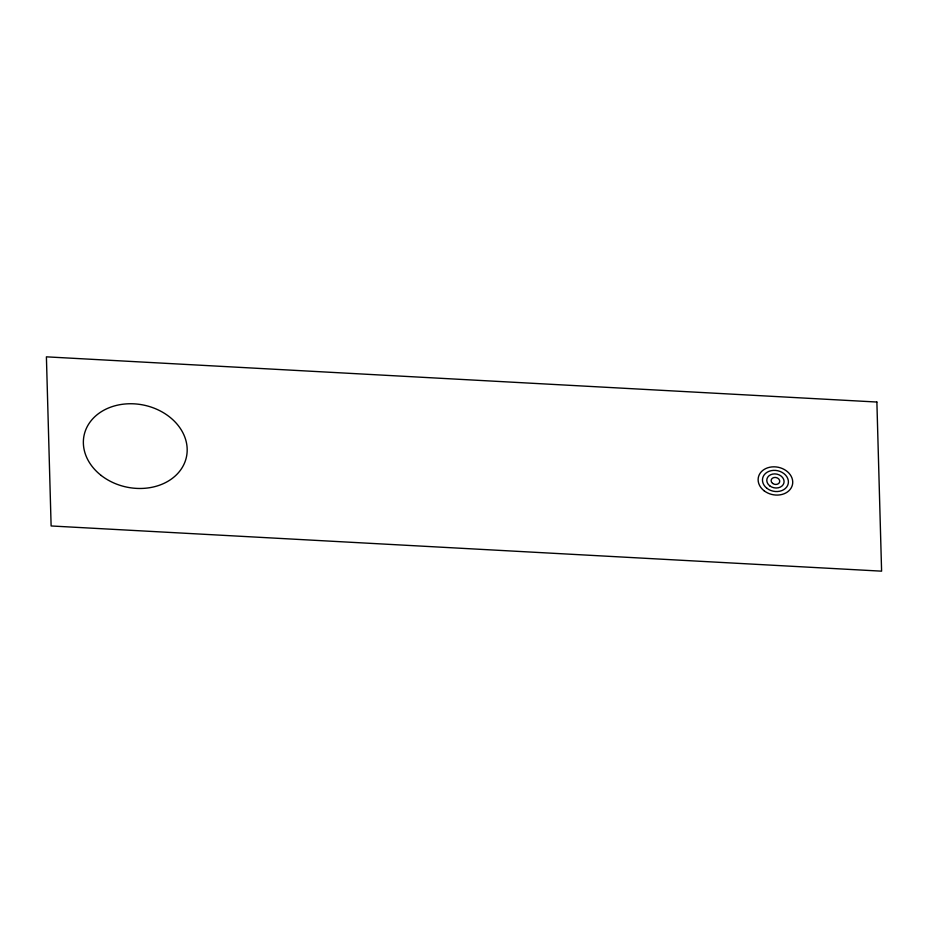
<?xml version="1.0" encoding="UTF-8"?>
<svg xmlns="http://www.w3.org/2000/svg" width="928" height="928" viewBox="0 0 928 928"><rect width="100%" height="100%" fill="white"/><g stroke="black" fill="none" stroke-linecap="round" stroke-linejoin="round"><path stroke-width="1.39" d="M876.879 402.033L46.4 356.839L51.121 525.967L881.6 571.161L876.879 402.033M101.233 475.496A52.316 41.888 11.8 0 0 186.238 457.852A52.316 41.888 11.8 0 0 118.343 404.979A52.316 41.888 11.8 0 0 101.233 475.496M772.595 483.395A4.362 3.492 11.8 0 0 779.671 481.934A4.362 3.492 11.8 0 0 774.022 477.526A4.362 3.492 11.8 0 0 772.595 483.395M769.753 485.843A8.723 6.983 11.8 0 0 783.928 482.908A8.723 6.983 11.8 0 0 772.606 474.092A8.723 6.983 11.8 0 0 769.753 485.843M766.922 488.302A13.073 10.475 11.8 0 0 788.174 483.882A13.073 10.475 11.8 0 0 771.191 470.67A13.073 10.475 11.8 0 0 766.922 488.302M764.08 490.75A17.435 13.966 11.8 0 0 792.419 484.868A17.435 13.966 11.8 0 0 769.788 467.236A17.435 13.966 11.8 0 0 764.08 490.75"/></g></svg>
